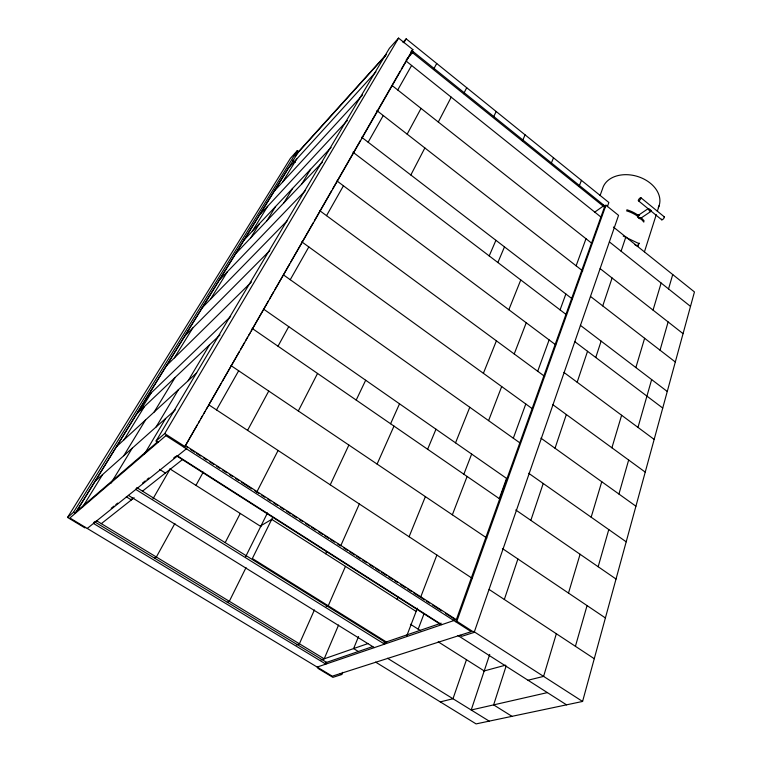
<?xml version="1.0" encoding="UTF-8"?>
<svg xmlns="http://www.w3.org/2000/svg" width="762" height="762" viewBox="0 0 762 762"><rect width="100%" height="100%" fill="white"/><g stroke="black" fill="none" stroke-linecap="round" stroke-linejoin="round"><path stroke-width="1.14" d="M637.403 246.497L639.204 243.097L638.756 243.507M375.59 662.102L476.088 723.9L582.587 701.45L694.449 291.941L613.4 227.038M637.423 246.288L637.832 245.164M575.415 646.309L587.054 605.59M598.16 566.728L608.781 529.58M618.934 494.043L628.66 460.019M637.984 427.406L651.643 379.581M660.044 350.196L668.122 321.945M668.531 288.912L672.732 274.549M556.336 633.736L543.592 676.389L527.999 680.237M568.49 593.084L580.082 554.269M591.16 517.198L601.761 481.736M611.905 447.789L621.621 415.261M635.87 367.57L644.623 338.28M653.044 310.115L661.14 283.035M644.452 251.803L656.273 214.617M657.349 211.236L659.14 205.607M506.13 666.026L493.633 704.879L511.978 716.337M595.76 357.502L601.132 341.128M489.718 654.415L471.202 710.003L547.383 692.61M504.33 599.484L517.903 558.984M530.847 520.36L543.211 483.489M555.022 448.247L566.328 414.528M577.158 382.238L587.531 351.292M602.742 305.905L612.096 278.006M621.087 251.193L625.84 237.001M466.468 659.702L452.99 698.744L440.284 701.888M474.164 632.393L618.553 215.36L605.971 205.226L604.866 206.007L455.609 621.678L456.838 621.259L474.164 632.393L461.81 636.318L460.105 635.232M607.371 206.673L608.867 202.501L406.175 38.833L402.974 42.358M456.838 621.259L605.971 205.226M454.581 618.573L453.866 620.554L317.163 667.064M603.599 204.988L603.19 206.131L594.493 212.303M499.291 498.624L506.568 478.384M513.321 438.207L525.78 403.993M537.705 371.265L549.126 339.919M560.08 309.867L565.861 293.999M576.129 265.805L585.997 238.725M600.094 195.482L602.513 188.862A29.527 21.393 16.4 0 1 638.499 176.774A29.527 21.393 16.4 0 1 658.282 207.683M418.195 629.164L424.015 613.81M420.595 597.341L436.874 555.05M452.352 514.807L467.106 476.46M488.585 420.634L501.691 386.553M514.226 353.959L526.237 322.764M579.044 186.566L581.435 180.346M406.841 635.641L417.385 608.19M463.848 474.212L471.659 454.066M397.154 599.332L398.012 597.17M455.543 442.836L469.783 407.27M483.384 373.304L496.395 340.824M508.845 309.734L520.77 279.949M409.089 536.753L425.377 496.624M318.678 667.979L317.821 668.264L332.889 677.351L341.738 674.532L342.643 672.341M358.559 636.527L353.597 648.586L358.588 651.653M551.393 162.935L553.507 157.81M427.625 449.266L435.988 429.216M497.872 262.519L504.482 246.878M338.585 625.031L324.193 658.825L96.317 520.608M489.204 255.918L495.919 240.306M345.462 566.376L328.26 605.78L326.165 606.666M522.389 140.96L525.094 134.864M314.411 609.952L299.399 643.795L296.361 644.957M340.662 545.963L359.34 503.987M377.095 464.077L393.992 426.101M390.592 423.758L399.526 403.812M325.66 553.755L326.631 551.602M330.241 484.813L348.872 445.056M493.766 116.538L496.167 111.5M356.206 400.069L365.674 380.238M272.748 517.284L252.355 558.508L386.791 642.242M246.021 567.614L229.333 601.285L227.267 602.313M245.507 556.927L267.462 512.94M463.667 93.697L466.715 87.725M256.784 492.062L278.092 450.466M298.313 410.985L317.544 373.447M225.295 542.43L240.249 513.445M410.832 174.993L424.863 147.952M438.302 122.034L451.209 97.165M247.564 430.359L268.748 391.049M407.156 134.16L421.043 108.385M433.492 69.418L436.721 63.503M277.997 346.205L288.741 326.641M174.889 523.456L156.343 557.022L154.495 558.213M195.939 485.375L203.244 472.145M216.503 409.899L238.668 370.77M290.246 279.711L308.82 246.936M326.527 215.665L343.443 185.804M368.141 142.208L383.248 115.538M397.735 89.973L411.623 65.456M187.5 446.875L186.395 448.799L87.249 528.447M413.356 51.778L406.279 59.788M197.368 424.815L184.356 447.494L412.871 49.625L398.574 38.1L389.382 48.32L156.105 441.007L158.144 442.303M198.549 422.758L199.73 420.691M200.911 418.633L202.682 415.538M203.864 413.48L205.045 411.413M206.226 409.356L208.007 406.26M209.188 404.203L221.009 383.581M222.19 381.524L239.335 351.625M240.516 349.567L244.65 342.348M245.831 340.29L247.602 337.195M248.793 335.137L249.974 333.07M251.155 331.013L268.3 301.123M269.481 299.056L273.615 291.846M274.796 289.779L289.579 264.014M290.76 261.947L313.22 222.78M314.401 220.713L331.546 190.824M332.727 188.766L360.512 140.313M361.693 138.255L400.107 71.247M401.288 69.19L412.871 49.625M152.981 498.805L170.107 469.011M403.898 42.729L406.175 38.833M132.55 497.919L131.369 499.929L126.321 496.805M156.105 441.007L164.725 433.568L398.574 38.1M144.37 454.152L165.64 418.49M188.176 380.714L209.626 344.767M156.096 426.977L178.479 389.639M301.809 183.918L310.582 169.297M283.893 202.825L292.627 188.376M110.985 483.203L132.207 448.227M154.172 412.023L175.136 377.457M123.777 455.714L145.59 419.919M266.89 220.77L275.587 206.492M250.736 237.82L259.394 223.714M140.532 410.261L151.286 392.801M82.744 506.835L102.622 474.536M123.996 439.788L144.456 406.537M174.393 357.864L192.767 328.003M210.407 299.333L227.362 271.786M252.289 231.267L267.653 206.292M282.464 182.223L296.732 159.029M73.543 512.264L297.37 150.59L298.656 151.552L75.305 513.331L73.543 512.264L67.551 517.436L84.906 527.895L85.515 527.399M76.657 511.121L288.303 168.297L375.952 71.876M67.551 517.436L290.398 158.344L297.37 150.59M297.942 152.352L386.344 54.407M294.923 156.01L385.715 55.464M274.063 191.367L362.569 95.012M259.29 215.294L347.377 120.463M243.973 240.106L331.108 147.466M235.372 254.041L322.355 162.239M219.132 280.34L305.581 190.424M202.254 307.686L287.493 220.456M184.699 336.118L269.834 250.565M166.421 365.712L251.441 282.026M147.39 396.554L230.676 316.478M136.665 413.918L219.999 334.937M116.348 446.827L196.682 372.885M95.136 481.193L175.298 409.899M75.409 512.445L158.058 441.446M111.233 508.273L113.986 506.054M115.824 504.577L117.662 503.101M142.475 483.127L145.228 480.908M147.066 479.422L148.904 477.945M173.717 457.972L175.555 456.486M101.327 523.646L134.131 497.748M142.408 491.214L182.413 459.619M638.385 215.265L648.091 208.702M641.08 217.532A2.057 1.286 55.8 0 1 639.861 218.532L638.356 217.303A2.057 1.286 55.8 0 1 638.004 215.494A2.057 1.286 55.8 0 1 639.156 214.903L639.566 215.055M640.366 218.504L651.062 211.312M261.147 525.589L271.72 519.36L416.138 611.438M321.059 659.921L368.122 643.519M325.726 662.673L372.789 646.567M383.991 642.737L441.131 623.173M483.918 671.008L505.587 665.159M639.518 215.084L639.061 214.96A2.057 1.362 46.4 0 0 637.823 215.617A2.057 1.362 46.4 0 0 638.27 217.37M639.861 218.532L638.356 217.303M623.211 236.058L639.137 243.707M634.698 244.659L637.889 246.183M340.223 673.618L341.738 674.532M387.477 658.254L489.204 721.138M128.407 495.376L374.352 647.605M159.534 469.344L165.402 473.05M169.955 468.916L261.071 526.637M410.413 624.24L420.643 630.707M438.198 641.823L484.213 670.931M177.508 455.943L441.75 624.678M176.393 455.771L440.084 624.116M457.876 635.47L566.537 704.84M185.547 445.618L456.505 619.811M190.69 449.58L194.701 452.152M196.701 453.438L200.711 456.019M203.711 457.943L206.712 459.877M209.721 461.81L213.722 464.382M216.732 466.315L219.732 468.239M222.742 470.173L226.743 472.745M229.743 474.678L232.753 476.612M235.753 478.546L238.763 480.47M241.764 482.403L251.774 488.842M254.784 490.766L258.785 493.338M261.776 495.262L264.776 497.195M267.767 499.12L270.767 501.044M273.758 502.968L277.759 505.539M280.749 507.463L283.75 509.387M286.741 511.312L290.741 513.874M292.732 515.16L296.732 517.731M299.723 519.655L302.724 521.579M305.714 523.504L309.705 526.075M311.706 527.352L315.697 529.923M318.697 531.847L322.688 534.419M324.688 535.696L328.679 538.267M330.679 539.553L334.67 542.115M337.671 544.039L339.671 545.325M343.662 547.897L347.663 550.459M349.653 551.745L354.654 554.955M356.654 556.241L360.645 558.813M362.645 560.099L366.646 562.661M369.637 564.594L373.637 567.157M375.637 568.442L379.638 571.014M381.629 572.3L386.629 575.51M388.63 576.796L392.62 579.358M394.621 580.644L397.621 582.568M400.612 584.502L405.613 587.712M407.613 588.997L411.604 591.56M413.604 592.846L424.596 599.913M426.596 601.189L429.587 603.123M432.587 605.047L441.569 610.819M445.57 613.391L454.562 619.163M473.545 631.365L582.587 701.45M164.725 433.568L185.261 446.761M208.617 404.708L472.507 578.52M489.128 589.474L594.265 658.72M231.029 365.627L486.813 538.029M502.387 548.526L605.399 617.953M252.165 328.412L500.282 499.31M515.76 509.969L616.029 579.034M263.5 309.058L507.521 479.05M528.695 473.278L626.193 541.82M283.512 274.93L520.065 442.998M540.906 438.121L635.918 506.216M301.714 241.792L532.352 408.746M552.564 404.479L645.233 472.116M319.869 210.76L544.678 376.399M563.928 372.418L654.167 439.417M292.646 160.22L295.38 162.249M336.966 180.946L555.765 344.891M574.615 341.538L662.73 408.051M352.968 152.19L566.518 314.773M580.387 325.336L667.264 391.468M361.617 137.208L572.214 298.875M590.474 296.428L675.313 361.998M376.895 110.585L582.749 270.967M600.142 268.634L683.057 333.651M392.144 85.563L591.503 243.078M609.39 241.897L690.505 306.381M406.165 61.093L601.466 217.475M411.566 50.34L605.399 206.435M410.956 51.416L604.99 207.578M640.871 197.71L664.188 216.77M649.367 209.112L651.462 210.826A1.915 1.191 55.8 0 1 649.643 210.969A1.915 1.191 55.8 0 1 648.662 208.54M638.442 200.797L661.759 219.818M640.832 217.637A1.895 1.191 55.8 0 1 639.451 218.475A1.895 1.191 55.8 0 1 637.937 216.408A1.895 1.191 55.8 0 1 639.051 215.208M663.702 216.818A1.953 0.686 -49.7 0 1 664.197 217.665A1.953 0.686 -49.7 0 1 662.454 219.656A1.953 0.686 -49.7 0 1 661.664 219.151M626.516 210.836A27.565 19.336 16.9 0 1 643.833 222.104M626.878 209.769A27.546 19.345 16.9 0 1 638.651 215.646M641.252 217.827A27.546 19.345 16.9 0 1 644.176 221.037M640.909 217.646A2.048 1.181 64.3 0 1 639.775 218.589M385.277 642.299L384.553 644.138L135.798 489.442L136.855 487.642L385.277 642.299M326.593 662.378L325.86 664.102L93.478 523.437L94.498 521.741L326.593 662.378M165.906 435.645L69.885 517.979L332.261 676.17L471.192 631.679L165.906 435.645M638.185 215.989L637.318 215.856L638.185 215.989M639.232 200.539A1.972 0.648 -50 0 0 640.994 197.844A1.972 0.648 -50 0 0 638.756 199.387A1.972 0.648 -50 0 0 639.232 200.539"/></g></svg>
